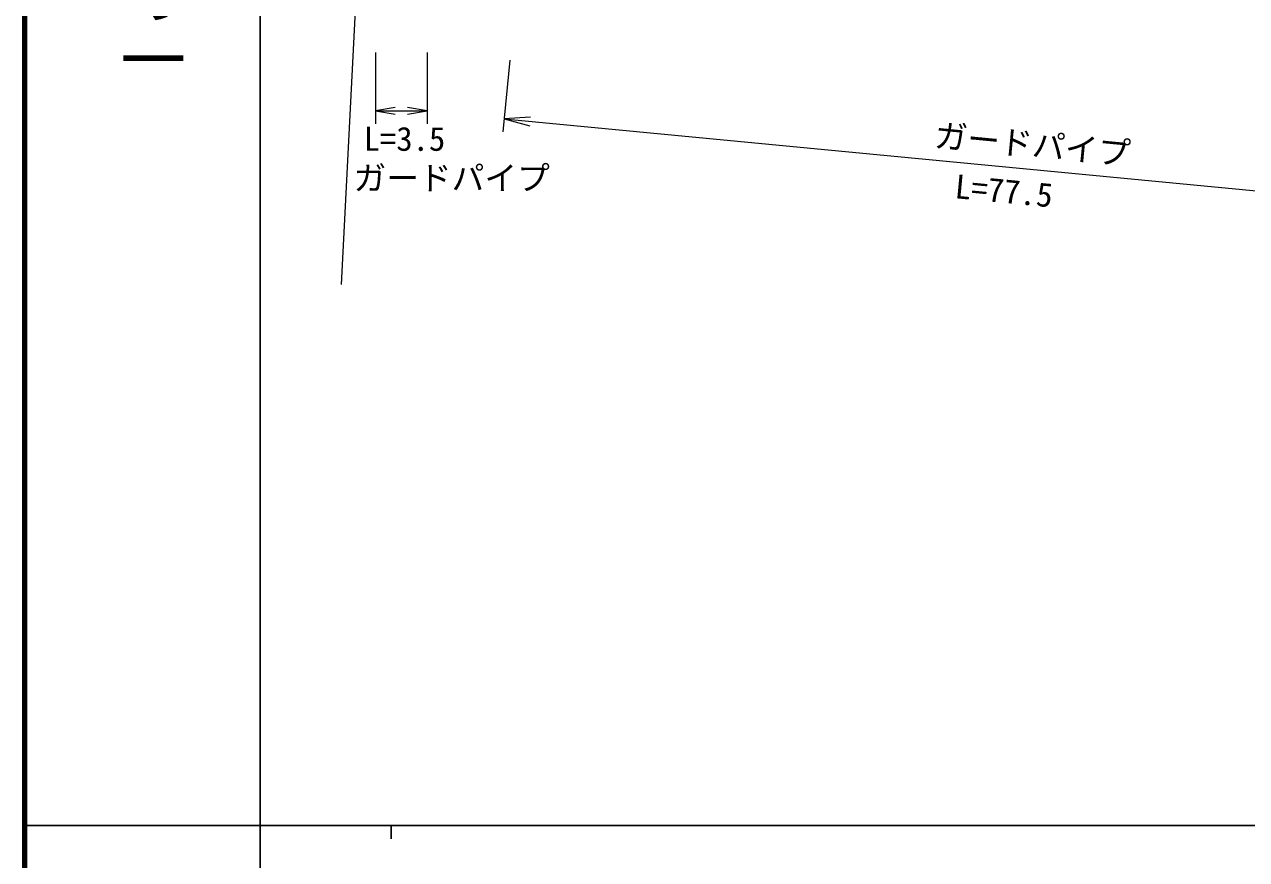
# Model space of a CAD drawing. Units: millimetres at full size, sheet at 1:1000; details may follow other scales. Extents: x 40000 to 680000, y 20000 to 380000.
# Drawn here: x 40000 to 133350, y 202409 to 266152 of the extents above; entities that cross this region are included whole.
import ezdxf
from ezdxf.enums import TextEntityAlignment as Align

# ---------------------------------------------------------------- set-up
doc = ezdxf.new("R2010")
doc.units = ezdxf.units.MM
doc.header["$LTSCALE"] = 1000
for name, color, linetype, lineweight in [('M-BMK-OTRS', 5, 'Continuous', 13), ('M-STR-HTXT', 7, 'Continuous', 13), ('M-TTL', 2, 'Continuous', 140), ('M-TTL-BAND', 7, 'Continuous', 25)]:
    doc.layers.add(name, color=color, linetype=linetype, lineweight=lineweight)
doc.styles.add('@ＭＳ ゴシック', font='')
doc.styles.add('ＭＳ ゴシック', font='')
doc.styles.get('@ＭＳ ゴシック').set_extended_font_data('@MS Gothic')
doc.styles.get('ＭＳ ゴシック').set_extended_font_data('MS Gothic')

# ---------------------------------------------------------------- blocks, each defined once
blk = doc.blocks.new('open_arrow')
at = {"color": 0, "linetype": 'Continuous', "lineweight": -2}
blk.add_lwpolyline([(7.5, 1.25), (0, 0), (7.5, -1.25)], dxfattribs=at)

msp = doc.modelspace()

# ---------------------------------------------------------------- linework, layer by layer
at = {"layer": 'M-BMK-OTRS'}
msp.add_line((64224, 246315), (67149, 303350), dxfattribs=at)
at = {"layer": 'M-STR-HTXT'}
for p, q in [((66821, 264000), (66821, 258556)), ((70760, 264000), (70760, 258556)), ((77066, 263436), (76541, 257944)), ((66821, 259556), (70760, 259556)), ((76636, 258939), (153115, 251642))]:
    msp.add_line(p, q, dxfattribs=at)
at = {"layer": 'M-TTL'}
msp.add_line((40000, 380000), (40000, 20000), dxfattribs=at)
at = {"layer": 'M-TTL-BAND'}
for p, q in [((58000, 370000), (58000, 20000)), ((40000, 205000), (579000, 205000)), ((68000, 205000), (68000, 204000))]:
    msp.add_line(p, q, dxfattribs=at)

# ---------------------------------------------------------------- block references
at = {"layer": 'M-STR-HTXT', "xscale": 200, "yscale": 200}
msp.add_blockref('open_arrow', (66821, 259556), dxfattribs=at)
at = {"layer": 'M-STR-HTXT'}
for p, xscale, yscale, rotation in [((70760, 259556), 200, 200, 180), ((76636, 258939), 267, 267, 354.5)]:
    msp.add_blockref('open_arrow', p, dxfattribs=dict(at, xscale=xscale, yscale=yscale, rotation=rotation))

# ---------------------------------------------------------------- texts
at = {"layer": 'M-STR-HTXT', "style": 'ＭＳ ゴシック'}
msp.add_text('ガードパイプ', height=1833, rotation=354.55, dxfattribs=at).set_placement((117000, 257000), align=Align.MIDDLE_CENTER)
msp.add_text('L=3.5', height=1833, dxfattribs=at).set_placement((69028, 255956), align=Align.BOTTOM_CENTER)
msp.add_text('ガードパイプ', height=1833, dxfattribs=at).set_placement((72631, 254432), align=Align.MIDDLE_CENTER)
msp.add_text('L=77.5', height=1833, rotation=354.55, dxfattribs=at).set_placement((114680, 251994), align=Align.BOTTOM_CENTER)
at = {"layer": 'M-TTL-BAND', "style": '@ＭＳ ゴシック'}
msp.add_text('縮尺千分の一', height=3666, rotation=270, dxfattribs=at).set_placement((49777, 261030), align=Align.MIDDLE_RIGHT)

doc.saveas('drawing.dxf')
